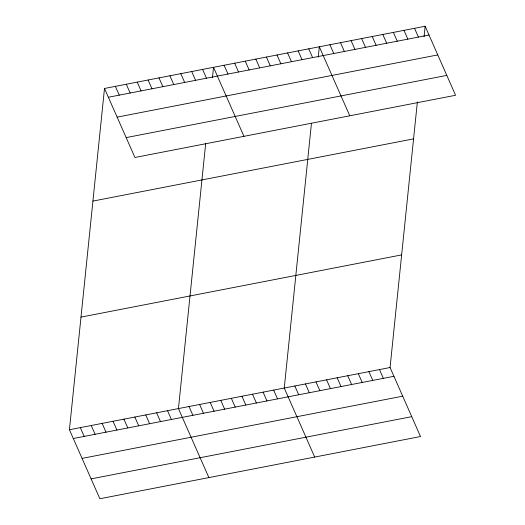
<?xml version="1.0" encoding="UTF-8"?>
<svg xmlns="http://www.w3.org/2000/svg" width="525" height="525" viewBox="0 0 525 525"><rect width="100%" height="100%" fill="white"/><g stroke="black" fill="none" stroke-linecap="round" stroke-linejoin="round"><path stroke-width="0.79" d="M417.368 101.863L390.068 367.52L420.505 436.531L99.862 498.75L69.425 429.732L104.495 88.469L425.138 26.25L455.575 95.268L134.932 157.48L104.495 88.469M205.656 143.732L178.441 408.581L208.884 477.599M212.435 77.772L213.511 67.312L243.954 136.329M311.469 123.198L284.255 388.047L314.692 457.065M318.248 57.238L319.325 46.784L349.762 115.795M424.062 36.711L425.138 26.25M108.367 97.25L429.01 35.031M117.134 117.127L437.778 54.908M126.164 137.602L446.808 75.39M92.918 201.082L413.562 138.869M80.994 317.113L401.638 254.901M69.425 429.732L390.068 367.52M73.297 438.519L393.94 376.3M82.064 458.391L402.708 396.178M91.101 478.872L411.738 416.66M414.553 28.304L418.425 37.085M403.974 30.358L407.846 39.139M393.389 32.412L397.267 41.193M382.81 34.46L386.682 43.247M372.232 36.514L376.103 45.301M361.646 38.568L365.525 47.348M351.067 40.622L354.939 49.403M340.489 42.676L344.361 51.457M329.903 44.73L333.775 53.511M308.739 48.832L312.618 57.619M298.161 50.886L302.033 59.673M287.582 52.94L291.454 61.72M276.997 54.994L280.875 63.774M266.418 57.048L270.29 65.828M255.839 59.102L259.711 67.882M245.254 61.156L249.126 69.937M379.483 369.574L383.362 378.354M234.675 63.203L238.547 71.991M368.904 371.628L372.776 380.408M224.09 65.257L227.968 74.045M358.326 373.675L362.197 382.462M347.74 375.729L351.619 384.517M202.611 69.425L206.482 78.212M337.162 377.783L341.033 386.564M191.71 71.544L195.582 80.325M326.583 379.837L330.455 388.618M180.803 73.657L184.682 82.438M315.998 381.892L319.869 390.672M169.903 75.771L173.775 84.558M305.419 383.946L309.291 392.726M159.003 77.89L162.875 86.671M294.833 386L298.712 394.78M148.102 80.003L151.974 88.784M273.676 390.101L277.548 398.888M137.196 82.117L141.074 90.904M263.091 392.155L266.969 400.936M126.295 84.236L130.167 93.017M252.512 394.209L256.384 402.99M115.395 86.349L119.267 95.13M241.933 396.263L245.805 405.044M231.348 398.317L235.22 407.098M220.769 400.372L224.641 409.152M210.184 402.419L214.062 411.206M199.605 404.473L203.477 413.26M189.026 406.527L192.898 415.308M167.541 410.694L171.412 419.482M156.64 412.814L160.512 421.595M145.74 414.927L149.612 423.708M134.833 417.04L138.712 425.827M123.933 419.16L127.805 427.941M113.032 421.273L116.904 430.054M102.132 423.386L106.004 432.173M91.225 425.506L95.104 434.287M80.325 427.619L84.197 436.4"/></g></svg>
